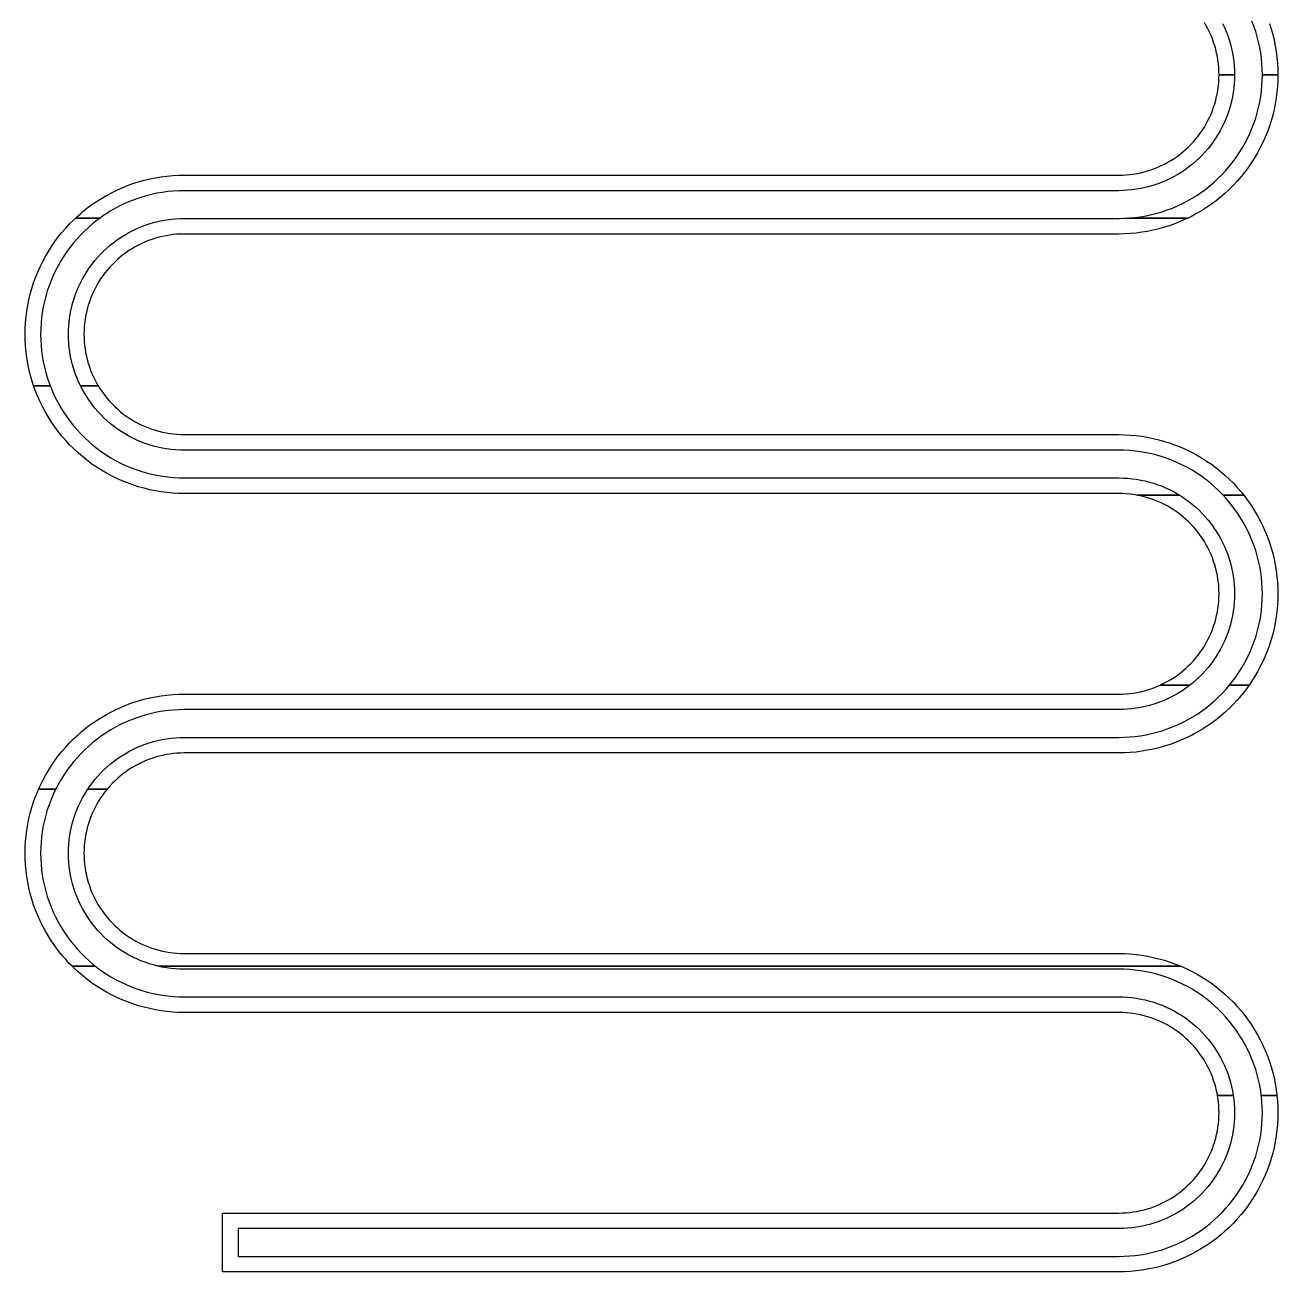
# Model space of a CAD drawing. Extents: x -4550 to 4550, y -4550 to 4550.
# Drawn here: x -591.4 to -108.7, y -950 to -469.5 of the extents above; entities that cross this region are included whole.
import ezdxf

# ---------------------------------------------------------------- set-up
doc = ezdxf.new("R2010")
doc.units = 0
doc.layers.add('L1D0', color=3, linetype='CONTINUOUS')

msp = doc.modelspace()

# ---------------------------------------------------------------- linework, layer by layer
at = {"layer": 'L1D0'}
for points in [[(-111.936, -468.891), (-111.251, -471.025), (-110.645, -473.183), (-110.118, -475.361), (-109.671, -477.557), (-109.304, -479.767), (-109.018, -481.99), (-108.814, -484.222), (-108.691, -486.459), (-108.65, -488.7), (-114.65, -488.7), (-114.691, -486.58), (-114.812, -484.463), (-115.015, -482.352), (-115.299, -480.251), (-115.662, -478.162), (-116.106, -476.088), (-116.629, -474.033), (-117.23, -472), (-117.908, -469.991), (-118.663, -468.009)], [(-129.986, -468.888), (-129.257, -470.435), (-128.587, -472.009), (-127.978, -473.608), (-127.431, -475.228), (-126.946, -476.869), (-126.524, -478.526), (-126.167, -480.199), (-125.873, -481.884), (-125.645, -483.579), (-125.481, -485.282), (-125.383, -486.99), (-125.35, -488.7), (-131.35, -488.7), (-131.376, -487.288), (-131.453, -485.879), (-131.582, -484.473), (-131.762, -483.073), (-131.993, -481.68), (-132.275, -480.296), (-132.607, -478.924), (-132.989, -477.565), (-133.42, -476.221), (-133.9, -474.893), (-134.429, -473.584), (-135.004, -472.295), (-135.627, -471.028), (-136.295, -469.784), (-137.009, -468.566)]]:
    msp.add_lwpolyline(points, dxfattribs=at)
for points in [[(-571.886, -543.888), (-570.94, -543.008), (-569.881, -542.093), (-569.244, -541.543), (-567.496, -540.142), (-565.697, -538.805), (-563.851, -537.534), (-561.96, -536.332), (-560.026, -535.2), (-558.052, -534.139), (-556.04, -533.151), (-553.994, -532.237), (-551.916, -531.398), (-549.809, -530.636), (-547.675, -529.951), (-545.517, -529.345), (-543.339, -528.818), (-541.143, -528.371), (-538.933, -528.004), (-536.71, -527.718), (-534.478, -527.514), (-532.241, -527.391), (-530, -527.35), (-170, -527.35), (-168.588, -527.324), (-167.179, -527.247), (-165.773, -527.118), (-164.373, -526.938), (-162.98, -526.707), (-161.596, -526.425), (-160.224, -526.093), (-158.865, -525.711), (-157.521, -525.28), (-156.193, -524.8), (-154.884, -524.271), (-153.595, -523.696), (-152.328, -523.073), (-151.084, -522.405), (-149.866, -521.691), (-148.674, -520.934), (-147.511, -520.134), (-146.378, -519.291), (-145.277, -518.408), (-144.208, -517.485), (-143.174, -516.524), (-142.176, -515.526), (-141.215, -514.492), (-140.292, -513.423), (-139.409, -512.322), (-138.566, -511.189), (-137.766, -510.026), (-137.009, -508.834), (-136.295, -507.616), (-135.627, -506.372), (-135.004, -505.105), (-134.429, -503.816), (-133.9, -502.507), (-133.42, -501.179), (-132.989, -499.835), (-132.607, -498.476), (-132.275, -497.104), (-131.993, -495.72), (-131.762, -494.327), (-131.582, -492.927), (-131.453, -491.521), (-131.376, -490.112), (-131.35, -488.7), (-125.35, -488.7), (-125.383, -490.41), (-125.481, -492.118), (-125.645, -493.821), (-125.873, -495.516), (-126.167, -497.201), (-126.524, -498.874), (-126.946, -500.531), (-127.431, -502.172), (-127.978, -503.792), (-128.587, -505.391), (-129.257, -506.965), (-129.986, -508.512), (-130.774, -510.03), (-131.62, -511.517), (-132.522, -512.97), (-133.42, -514.301), (-133.479, -514.388), (-134.49, -515.768), (-135.553, -517.108), (-136.666, -518.407), (-137.829, -519.662), (-139.038, -520.871), (-140.293, -522.034), (-141.592, -523.147), (-142.932, -524.21), (-144.312, -525.221), (-145.73, -526.178), (-147.183, -527.08), (-148.67, -527.926), (-148.674, -527.928), (-150.188, -528.714), (-151.735, -529.443), (-153.309, -530.113), (-154.908, -530.722), (-156.528, -531.269), (-158.169, -531.754), (-159.826, -532.176), (-161.499, -532.533), (-163.184, -532.827), (-164.879, -533.055), (-166.582, -533.219), (-168.29, -533.317), (-170, -533.35), (-530, -533.35), (-532.12, -533.391), (-534.237, -533.512), (-536.348, -533.715), (-538.449, -533.999), (-540.538, -534.362), (-542.612, -534.806), (-544.667, -535.329), (-546.7, -535.93), (-548.709, -536.608), (-550.691, -537.363), (-552.642, -538.193), (-554.56, -539.097), (-556.442, -540.074), (-558.285, -541.123), (-560.086, -542.241), (-561.844, -543.428), (-562.472, -543.888)], [(-165.763, -543.888), (-163.652, -543.685), (-161.551, -543.401), (-159.462, -543.038), (-157.388, -542.594), (-155.333, -542.071), (-153.3, -541.47), (-151.291, -540.792), (-149.309, -540.037), (-147.358, -539.207), (-145.44, -538.303), (-143.558, -537.326), (-141.715, -536.277), (-139.914, -535.159), (-138.156, -533.972), (-136.445, -532.719), (-134.784, -531.402), (-133.174, -530.022), (-131.619, -528.581), (-130.119, -527.081), (-128.678, -525.526), (-127.298, -523.916), (-125.981, -522.255), (-124.728, -520.544), (-123.541, -518.786), (-122.423, -516.985), (-121.374, -515.142), (-120.397, -513.26), (-119.493, -511.342), (-118.663, -509.391), (-117.908, -507.409), (-117.23, -505.4), (-116.629, -503.367), (-116.106, -501.312), (-115.662, -499.238), (-115.299, -497.149), (-115.015, -495.048), (-114.812, -492.937), (-114.691, -490.82), (-114.65, -488.7), (-108.65, -488.7), (-108.691, -490.941), (-108.814, -493.178), (-109.018, -495.41), (-109.304, -497.633), (-109.671, -499.843), (-110.118, -502.039), (-110.645, -504.217), (-111.251, -506.375), (-111.936, -508.509), (-112.698, -510.616), (-113.537, -512.694), (-114.451, -514.74), (-115.439, -516.752), (-116.5, -518.726), (-117.632, -520.66), (-118.834, -522.551), (-120.105, -524.397), (-121.442, -526.196), (-122.843, -527.944), (-124.308, -529.64), (-125.834, -531.281), (-127.419, -532.866), (-129.06, -534.392), (-130.756, -535.857), (-132.504, -537.258), (-134.303, -538.595), (-136.149, -539.866), (-138.04, -541.068), (-139.974, -542.2), (-141.948, -543.261), (-143.225, -543.888)], [(-588.063, -608.512), (-588.064, -608.509), (-588.749, -606.375), (-589.355, -604.217), (-589.882, -602.039), (-590.329, -599.843), (-590.696, -597.633), (-590.982, -595.41), (-591.186, -593.178), (-591.309, -590.941), (-591.35, -588.7), (-591.309, -586.459), (-591.186, -584.222), (-590.982, -581.99), (-590.696, -579.767), (-590.329, -577.557), (-589.882, -575.361), (-589.355, -573.183), (-588.749, -571.025), (-588.064, -568.891), (-587.302, -566.784), (-586.463, -564.706), (-585.549, -562.66), (-584.561, -560.648), (-583.5, -558.674), (-582.368, -556.74), (-581.166, -554.849), (-579.895, -553.003), (-578.558, -551.204), (-577.157, -549.456), (-575.692, -547.76), (-574.166, -546.119), (-572.581, -544.534), (-571.886, -543.888), (-562.472, -543.888), (-563.555, -544.681), (-565.216, -545.998), (-566.826, -547.378), (-568.381, -548.819), (-569.881, -550.319), (-571.322, -551.874), (-572.702, -553.484), (-574.019, -555.145), (-575.272, -556.856), (-576.459, -558.614), (-577.577, -560.415), (-578.626, -562.258), (-579.603, -564.14), (-580.507, -566.058), (-581.337, -568.009), (-582.092, -569.991), (-582.77, -572), (-583.371, -574.033), (-583.894, -576.088), (-584.338, -578.162), (-584.701, -580.251), (-584.985, -582.352), (-585.188, -584.463), (-585.309, -586.58), (-585.35, -588.7), (-585.309, -590.82), (-585.188, -592.937), (-584.985, -595.048), (-584.701, -597.149), (-584.338, -599.238), (-583.894, -601.312), (-583.371, -603.367), (-582.77, -605.4), (-582.092, -607.409), (-581.672, -608.512)], [(-570.014, -608.512), (-570.534, -607.409), (-570.743, -606.965), (-571.413, -605.391), (-572.022, -603.792), (-572.569, -602.172), (-573.054, -600.531), (-573.476, -598.874), (-573.833, -597.201), (-574.127, -595.516), (-574.355, -593.821), (-574.519, -592.118), (-574.617, -590.41), (-574.65, -588.7), (-574.617, -586.99), (-574.519, -585.282), (-574.355, -583.579), (-574.127, -581.884), (-573.833, -580.199), (-573.476, -578.526), (-573.054, -576.869), (-572.569, -575.228), (-572.022, -573.608), (-571.413, -572.009), (-570.743, -570.435), (-570.014, -568.888), (-569.226, -567.37), (-568.38, -565.883), (-567.478, -564.43), (-566.521, -563.012), (-565.51, -561.632), (-564.447, -560.292), (-563.334, -558.993), (-562.171, -557.738), (-560.962, -556.529), (-559.707, -555.366), (-558.408, -554.253), (-557.068, -553.19), (-555.688, -552.179), (-554.27, -551.222), (-552.817, -550.32), (-551.33, -549.474), (-549.812, -548.686), (-548.265, -547.957), (-546.691, -547.287), (-545.092, -546.678), (-543.472, -546.131), (-541.831, -545.646), (-540.174, -545.224), (-538.501, -544.867), (-536.816, -544.573), (-535.121, -544.345), (-533.418, -544.181), (-531.71, -544.083), (-530, -544.05), (-170, -544.05), (-167.88, -544.009), (-165.763, -543.888), (-143.225, -543.888), (-143.96, -544.249), (-146.006, -545.163), (-148.084, -546.002), (-150.191, -546.764), (-152.325, -547.449), (-154.483, -548.055), (-156.661, -548.582), (-158.857, -549.029), (-161.067, -549.396), (-163.29, -549.682), (-165.522, -549.886), (-167.759, -550.009), (-170, -550.05), (-530, -550.05), (-531.412, -550.076), (-532.821, -550.153), (-534.227, -550.282), (-535.627, -550.462), (-537.02, -550.693), (-538.404, -550.975), (-539.776, -551.307), (-541.135, -551.689), (-542.479, -552.12), (-543.807, -552.6), (-545.116, -553.129), (-546.405, -553.704), (-547.672, -554.327), (-548.916, -554.995), (-550.134, -555.709), (-551.326, -556.466), (-552.489, -557.266), (-553.622, -558.109), (-554.723, -558.992), (-555.792, -559.915), (-556.826, -560.876), (-557.824, -561.874), (-558.785, -562.908), (-559.708, -563.977), (-560.591, -565.078), (-561.434, -566.211), (-562.234, -567.374), (-562.991, -568.566), (-563.705, -569.784), (-564.373, -571.028), (-564.996, -572.295), (-565.571, -573.584), (-566.1, -574.893), (-566.58, -576.221), (-567.011, -577.565), (-567.393, -578.924), (-567.725, -580.296), (-568.007, -581.68), (-568.238, -583.073), (-568.418, -584.473), (-568.547, -585.879), (-568.624, -587.288), (-568.65, -588.7), (-568.624, -590.112), (-568.547, -591.521), (-568.418, -592.927), (-568.238, -594.327), (-568.007, -595.72), (-567.725, -597.104), (-567.393, -598.476), (-567.011, -599.835), (-566.58, -601.179), (-566.1, -602.507), (-565.571, -603.816), (-564.996, -605.105), (-564.373, -606.372), (-563.705, -607.616), (-563.18, -608.512)], [(-162.98, -650.693), (-164.373, -650.462), (-165.773, -650.282), (-167.179, -650.153), (-168.588, -650.076), (-170, -650.05), (-530, -650.05), (-532.241, -650.009), (-534.478, -649.886), (-536.71, -649.682), (-538.933, -649.396), (-541.143, -649.029), (-543.339, -648.582), (-545.517, -648.055), (-547.675, -647.449), (-549.809, -646.764), (-551.916, -646.002), (-553.994, -645.163), (-556.04, -644.249), (-558.052, -643.261), (-560.026, -642.2), (-561.96, -641.068), (-563.851, -639.866), (-565.697, -638.595), (-567.496, -637.258), (-569.244, -635.857), (-569.881, -635.307), (-570.94, -634.392), (-572.581, -632.866), (-574.166, -631.281), (-575.692, -629.64), (-577.157, -627.944), (-578.558, -626.196), (-579.895, -624.397), (-581.166, -622.551), (-582.368, -620.66), (-583.5, -618.726), (-584.561, -616.752), (-585.549, -614.74), (-586.463, -612.694), (-587.302, -610.616), (-588.063, -608.512), (-581.672, -608.512), (-581.337, -609.391), (-580.507, -611.342), (-579.603, -613.26), (-578.626, -615.142), (-577.577, -616.985), (-576.459, -618.786), (-575.272, -620.544), (-574.019, -622.255), (-572.702, -623.916), (-571.322, -625.526), (-569.881, -627.081), (-568.381, -628.581), (-566.826, -630.022), (-565.216, -631.402), (-563.555, -632.719), (-561.844, -633.972), (-560.086, -635.159), (-558.285, -636.277), (-556.442, -637.326), (-554.56, -638.303), (-552.642, -639.207), (-550.691, -640.037), (-548.709, -640.792), (-546.7, -641.47), (-544.667, -642.071), (-542.612, -642.594), (-540.538, -643.038), (-538.449, -643.401), (-536.348, -643.685), (-534.237, -643.888), (-532.12, -644.009), (-530, -644.05), (-170, -644.05), (-168.29, -644.083), (-166.582, -644.181), (-164.879, -644.345), (-163.184, -644.573), (-161.499, -644.867), (-159.826, -645.224), (-158.169, -645.646), (-156.528, -646.131), (-154.908, -646.678), (-153.309, -647.287), (-151.735, -647.957), (-150.188, -648.686), (-148.674, -649.472), (-148.67, -649.474), (-147.183, -650.32), (-146.582, -650.693)], [(-129.772, -650.693), (-130.119, -650.319), (-131.619, -648.819), (-133.174, -647.378), (-134.784, -645.998), (-136.445, -644.681), (-138.156, -643.428), (-139.914, -642.241), (-141.715, -641.123), (-143.558, -640.074), (-145.44, -639.097), (-147.358, -638.193), (-149.309, -637.363), (-151.291, -636.608), (-153.3, -635.93), (-155.333, -635.329), (-157.388, -634.806), (-159.462, -634.362), (-161.551, -633.999), (-163.652, -633.715), (-165.763, -633.512), (-167.88, -633.391), (-170, -633.35), (-530, -633.35), (-531.71, -633.317), (-533.418, -633.219), (-535.121, -633.055), (-536.816, -632.827), (-538.501, -632.533), (-540.174, -632.176), (-541.831, -631.754), (-543.472, -631.269), (-545.092, -630.722), (-546.691, -630.113), (-548.265, -629.443), (-549.812, -628.714), (-551.33, -627.926), (-552.817, -627.08), (-554.27, -626.178), (-555.688, -625.221), (-557.068, -624.21), (-558.408, -623.147), (-559.707, -622.034), (-560.962, -620.871), (-562.171, -619.662), (-563.334, -618.407), (-564.447, -617.108), (-565.51, -615.768), (-566.521, -614.388), (-567.478, -612.97), (-568.38, -611.517), (-569.226, -610.03), (-570.014, -608.512), (-563.18, -608.512), (-562.991, -608.834), (-562.234, -610.026), (-561.434, -611.189), (-560.591, -612.322), (-559.708, -613.423), (-558.785, -614.492), (-557.824, -615.526), (-556.826, -616.524), (-555.792, -617.485), (-554.723, -618.408), (-553.622, -619.291), (-552.489, -620.134), (-551.326, -620.934), (-550.134, -621.691), (-548.916, -622.405), (-547.672, -623.073), (-546.405, -623.696), (-545.116, -624.271), (-543.807, -624.8), (-542.479, -625.28), (-541.135, -625.711), (-539.776, -626.093), (-538.404, -626.425), (-537.02, -626.707), (-535.627, -626.938), (-534.227, -627.118), (-532.821, -627.247), (-531.412, -627.324), (-530, -627.35), (-170, -627.35), (-167.759, -627.391), (-165.522, -627.514), (-163.29, -627.718), (-161.067, -628.004), (-158.857, -628.371), (-156.661, -628.818), (-154.483, -629.345), (-152.325, -629.951), (-150.191, -630.636), (-148.084, -631.398), (-146.006, -632.237), (-143.96, -633.151), (-141.948, -634.139), (-139.974, -635.2), (-138.04, -636.332), (-136.149, -637.534), (-134.303, -638.805), (-132.504, -640.142), (-130.756, -641.543), (-129.06, -643.008), (-127.419, -644.534), (-125.834, -646.119), (-124.308, -647.76), (-122.843, -649.456), (-121.852, -650.693)], [(-154.088, -723.916), (-153.595, -723.696), (-152.328, -723.073), (-151.084, -722.405), (-149.866, -721.691), (-148.674, -720.934), (-147.511, -720.134), (-146.378, -719.291), (-145.277, -718.408), (-144.208, -717.485), (-143.174, -716.524), (-142.176, -715.526), (-141.215, -714.492), (-140.292, -713.423), (-139.409, -712.322), (-138.566, -711.189), (-137.766, -710.026), (-137.009, -708.834), (-136.295, -707.616), (-135.627, -706.372), (-135.004, -705.105), (-134.429, -703.816), (-133.9, -702.507), (-133.42, -701.179), (-132.989, -699.835), (-132.607, -698.476), (-132.275, -697.104), (-131.993, -695.72), (-131.762, -694.327), (-131.582, -692.927), (-131.453, -691.521), (-131.376, -690.112), (-131.35, -688.7), (-131.376, -687.288), (-131.453, -685.879), (-131.582, -684.473), (-131.762, -683.073), (-131.993, -681.68), (-132.275, -680.296), (-132.607, -678.924), (-132.989, -677.565), (-133.42, -676.221), (-133.9, -674.893), (-134.429, -673.584), (-135.004, -672.295), (-135.627, -671.028), (-136.295, -669.784), (-137.009, -668.566), (-137.766, -667.374), (-138.566, -666.211), (-139.409, -665.078), (-140.292, -663.977), (-141.215, -662.908), (-142.176, -661.874), (-143.174, -660.876), (-144.208, -659.915), (-145.277, -658.992), (-146.378, -658.109), (-147.511, -657.266), (-148.674, -656.466), (-149.866, -655.709), (-151.084, -654.995), (-152.328, -654.327), (-153.595, -653.704), (-154.884, -653.129), (-156.193, -652.6), (-157.521, -652.12), (-158.865, -651.689), (-160.224, -651.307), (-161.596, -650.975), (-162.98, -650.693), (-146.582, -650.693), (-145.73, -651.222), (-144.312, -652.179), (-142.932, -653.19), (-141.592, -654.253), (-140.293, -655.366), (-139.038, -656.529), (-137.829, -657.738), (-136.666, -658.993), (-135.553, -660.292), (-134.49, -661.632), (-133.479, -663.012), (-133.42, -663.099), (-132.522, -664.43), (-131.62, -665.883), (-130.774, -667.37), (-129.986, -668.888), (-129.257, -670.435), (-128.587, -672.009), (-127.978, -673.608), (-127.431, -675.228), (-126.946, -676.869), (-126.524, -678.526), (-126.167, -680.199), (-125.873, -681.884), (-125.645, -683.579), (-125.481, -685.282), (-125.383, -686.99), (-125.35, -688.7), (-125.383, -690.41), (-125.481, -692.118), (-125.645, -693.821), (-125.873, -695.516), (-126.167, -697.201), (-126.524, -698.874), (-126.946, -700.531), (-127.431, -702.172), (-127.978, -703.792), (-128.587, -705.391), (-129.257, -706.965), (-129.986, -708.512), (-130.774, -710.03), (-131.62, -711.517), (-132.522, -712.97), (-133.42, -714.301), (-133.479, -714.388), (-134.49, -715.768), (-135.553, -717.108), (-136.666, -718.407), (-137.829, -719.662), (-139.038, -720.871), (-140.293, -722.034), (-141.592, -723.147), (-142.561, -723.916)], [(-127.298, -723.916), (-125.981, -722.255), (-124.728, -720.544), (-123.541, -718.786), (-122.423, -716.985), (-121.374, -715.142), (-120.397, -713.26), (-119.493, -711.342), (-118.663, -709.391), (-117.908, -707.409), (-117.23, -705.4), (-116.629, -703.367), (-116.106, -701.312), (-115.662, -699.238), (-115.299, -697.149), (-115.015, -695.048), (-114.812, -692.937), (-114.691, -690.82), (-114.65, -688.7), (-114.691, -686.58), (-114.812, -684.463), (-115.015, -682.352), (-115.299, -680.251), (-115.662, -678.162), (-116.106, -676.088), (-116.629, -674.033), (-117.23, -672), (-117.908, -669.991), (-118.663, -668.009), (-119.493, -666.058), (-120.397, -664.14), (-121.374, -662.258), (-122.423, -660.415), (-123.541, -658.614), (-124.728, -656.856), (-125.981, -655.145), (-127.298, -653.484), (-128.678, -651.874), (-129.772, -650.693), (-121.852, -650.693), (-121.442, -651.204), (-120.105, -653.003), (-118.834, -654.849), (-117.632, -656.74), (-116.5, -658.674), (-115.439, -660.648), (-114.451, -662.66), (-113.537, -664.706), (-112.698, -666.784), (-111.936, -668.891), (-111.251, -671.025), (-110.645, -673.183), (-110.118, -675.361), (-109.671, -677.557), (-109.304, -679.767), (-109.018, -681.99), (-108.814, -684.222), (-108.691, -686.459), (-108.65, -688.7), (-108.691, -690.941), (-108.814, -693.178), (-109.018, -695.41), (-109.304, -697.633), (-109.671, -699.843), (-110.118, -702.039), (-110.645, -704.217), (-111.251, -706.375), (-111.936, -708.509), (-112.698, -710.616), (-113.537, -712.694), (-114.451, -714.74), (-115.439, -716.752), (-116.5, -718.726), (-117.632, -720.66), (-118.834, -722.551), (-119.774, -723.916)], [(-586.137, -763.977), (-585.549, -762.66), (-584.561, -760.648), (-583.5, -758.674), (-582.368, -756.74), (-581.166, -754.849), (-579.895, -753.003), (-578.558, -751.204), (-577.157, -749.456), (-575.692, -747.76), (-574.166, -746.119), (-572.581, -744.534), (-570.94, -743.008), (-569.881, -742.093), (-569.244, -741.543), (-567.496, -740.142), (-565.697, -738.805), (-563.851, -737.534), (-561.96, -736.332), (-560.026, -735.2), (-558.052, -734.139), (-556.04, -733.151), (-553.994, -732.237), (-551.916, -731.398), (-549.809, -730.636), (-547.675, -729.951), (-545.517, -729.345), (-543.339, -728.818), (-541.143, -728.371), (-538.933, -728.004), (-536.71, -727.718), (-534.478, -727.514), (-532.241, -727.391), (-530, -727.35), (-170, -727.35), (-168.588, -727.324), (-167.179, -727.247), (-165.773, -727.118), (-164.373, -726.938), (-162.98, -726.707), (-161.596, -726.425), (-160.224, -726.093), (-158.865, -725.711), (-157.521, -725.28), (-156.193, -724.8), (-154.884, -724.271), (-154.088, -723.916), (-142.561, -723.916), (-142.932, -724.21), (-144.312, -725.221), (-145.73, -726.178), (-147.183, -727.08), (-148.67, -727.926), (-148.674, -727.928), (-150.188, -728.714), (-151.735, -729.443), (-153.309, -730.113), (-154.908, -730.722), (-156.528, -731.269), (-158.169, -731.754), (-159.826, -732.176), (-161.499, -732.533), (-163.184, -732.827), (-164.879, -733.055), (-166.582, -733.219), (-168.29, -733.317), (-170, -733.35), (-530, -733.35), (-532.12, -733.391), (-534.237, -733.512), (-536.348, -733.715), (-538.449, -733.999), (-540.538, -734.362), (-542.612, -734.806), (-544.667, -735.329), (-546.7, -735.93), (-548.709, -736.608), (-550.691, -737.363), (-552.642, -738.193), (-554.56, -739.097), (-556.442, -740.074), (-558.285, -741.123), (-560.086, -742.241), (-561.844, -743.428), (-563.555, -744.681), (-565.216, -745.998), (-566.826, -747.378), (-568.381, -748.819), (-569.881, -750.319), (-571.322, -751.874), (-572.702, -753.484), (-574.019, -755.145), (-575.272, -756.856), (-576.459, -758.614), (-577.577, -760.415), (-578.626, -762.258), (-579.518, -763.977)], [(-567.172, -763.977), (-566.521, -763.012), (-565.51, -761.632), (-564.447, -760.292), (-563.334, -758.993), (-562.171, -757.738), (-560.962, -756.529), (-559.707, -755.366), (-558.408, -754.253), (-557.068, -753.19), (-555.688, -752.179), (-554.27, -751.222), (-552.817, -750.32), (-551.33, -749.474), (-549.812, -748.686), (-548.265, -747.957), (-546.691, -747.287), (-545.092, -746.678), (-543.472, -746.131), (-541.831, -745.646), (-540.174, -745.224), (-538.501, -744.867), (-536.816, -744.573), (-535.121, -744.345), (-533.418, -744.181), (-531.71, -744.083), (-530, -744.05), (-170, -744.05), (-167.88, -744.009), (-165.763, -743.888), (-163.652, -743.685), (-161.551, -743.401), (-159.462, -743.038), (-157.388, -742.594), (-155.333, -742.071), (-153.3, -741.47), (-151.291, -740.792), (-149.309, -740.037), (-147.358, -739.207), (-145.44, -738.303), (-143.558, -737.326), (-141.715, -736.277), (-139.914, -735.159), (-138.156, -733.972), (-136.445, -732.719), (-134.784, -731.402), (-133.174, -730.022), (-131.619, -728.581), (-130.119, -727.081), (-128.678, -725.526), (-127.298, -723.916), (-119.774, -723.916), (-120.105, -724.397), (-121.442, -726.196), (-122.843, -727.944), (-124.308, -729.64), (-125.834, -731.281), (-127.419, -732.866), (-129.06, -734.392), (-130.756, -735.857), (-132.504, -737.258), (-134.303, -738.595), (-136.149, -739.866), (-138.04, -741.068), (-139.974, -742.2), (-141.948, -743.261), (-143.96, -744.249), (-146.006, -745.163), (-148.084, -746.002), (-150.191, -746.764), (-152.325, -747.449), (-154.483, -748.055), (-156.661, -748.582), (-158.857, -749.029), (-161.067, -749.396), (-163.29, -749.682), (-165.522, -749.886), (-167.759, -750.009), (-170, -750.05), (-530, -750.05), (-531.412, -750.076), (-532.821, -750.153), (-534.227, -750.282), (-535.627, -750.462), (-537.02, -750.693), (-538.404, -750.975), (-539.776, -751.307), (-541.135, -751.689), (-542.479, -752.12), (-543.807, -752.6), (-545.116, -753.129), (-546.405, -753.704), (-547.672, -754.327), (-548.916, -754.995), (-550.134, -755.709), (-551.326, -756.466), (-552.489, -757.266), (-553.622, -758.109), (-554.723, -758.992), (-555.792, -759.915), (-556.826, -760.876), (-557.824, -761.874), (-558.785, -762.908), (-559.708, -763.977)], [(-573.21, -832.237), (-574.166, -831.281), (-575.692, -829.64), (-577.157, -827.944), (-578.558, -826.196), (-579.895, -824.397), (-581.166, -822.551), (-582.368, -820.66), (-583.5, -818.726), (-584.561, -816.752), (-585.549, -814.74), (-586.463, -812.694), (-587.302, -810.616), (-588.064, -808.509), (-588.749, -806.375), (-589.355, -804.217), (-589.882, -802.039), (-590.329, -799.843), (-590.696, -797.633), (-590.982, -795.41), (-591.186, -793.178), (-591.309, -790.941), (-591.35, -788.7), (-591.309, -786.459), (-591.186, -784.222), (-590.982, -781.99), (-590.696, -779.767), (-590.329, -777.557), (-589.882, -775.361), (-589.355, -773.183), (-588.749, -771.025), (-588.064, -768.891), (-587.302, -766.784), (-586.463, -764.706), (-586.137, -763.977), (-579.518, -763.977), (-579.603, -764.14), (-580.507, -766.058), (-581.337, -768.009), (-582.092, -769.991), (-582.77, -772), (-583.371, -774.033), (-583.894, -776.088), (-584.338, -778.162), (-584.701, -780.251), (-584.985, -782.352), (-585.188, -784.463), (-585.309, -786.58), (-585.35, -788.7), (-585.309, -790.82), (-585.188, -792.937), (-584.985, -795.048), (-584.701, -797.149), (-584.338, -799.238), (-583.894, -801.312), (-583.371, -803.367), (-582.77, -805.4), (-582.092, -807.409), (-581.337, -809.391), (-580.507, -811.342), (-579.603, -813.26), (-578.626, -815.142), (-577.577, -816.985), (-576.459, -818.786), (-575.272, -820.544), (-574.019, -822.255), (-572.702, -823.916), (-571.322, -825.526), (-569.881, -827.081), (-568.381, -828.581), (-566.826, -830.022), (-565.216, -831.402), (-564.163, -832.237)], [(-539.888, -832.237), (-540.174, -832.176), (-541.831, -831.754), (-543.472, -831.269), (-545.092, -830.722), (-546.691, -830.113), (-548.265, -829.443), (-549.812, -828.714), (-551.33, -827.926), (-552.817, -827.08), (-554.27, -826.178), (-555.688, -825.221), (-557.068, -824.21), (-558.408, -823.147), (-559.707, -822.034), (-560.962, -820.871), (-562.171, -819.662), (-563.334, -818.407), (-564.447, -817.108), (-565.51, -815.768), (-566.521, -814.388), (-567.478, -812.97), (-568.38, -811.517), (-569.226, -810.03), (-570.014, -808.512), (-570.743, -806.965), (-571.413, -805.391), (-572.022, -803.792), (-572.569, -802.172), (-573.054, -800.531), (-573.476, -798.874), (-573.833, -797.201), (-574.127, -795.516), (-574.355, -793.821), (-574.519, -792.118), (-574.617, -790.41), (-574.65, -788.7), (-574.617, -786.99), (-574.519, -785.282), (-574.355, -783.579), (-574.127, -781.884), (-573.833, -780.199), (-573.476, -778.526), (-573.054, -776.869), (-572.569, -775.228), (-572.022, -773.608), (-571.413, -772.009), (-570.743, -770.435), (-570.014, -768.888), (-569.226, -767.37), (-568.38, -765.883), (-567.478, -764.43), (-567.172, -763.977), (-559.708, -763.977), (-560.591, -765.078), (-561.434, -766.211), (-562.234, -767.374), (-562.991, -768.566), (-563.705, -769.784), (-564.373, -771.028), (-564.996, -772.295), (-565.571, -773.584), (-566.1, -774.893), (-566.58, -776.221), (-567.011, -777.565), (-567.393, -778.924), (-567.725, -780.296), (-568.007, -781.68), (-568.238, -783.073), (-568.418, -784.473), (-568.547, -785.879), (-568.624, -787.288), (-568.65, -788.7), (-568.624, -790.112), (-568.547, -791.521), (-568.418, -792.927), (-568.238, -794.327), (-568.007, -795.72), (-567.725, -797.104), (-567.393, -798.476), (-567.011, -799.835), (-566.58, -801.179), (-566.1, -802.507), (-565.571, -803.816), (-564.996, -805.105), (-564.373, -806.372), (-563.705, -807.616), (-562.991, -808.834), (-562.234, -810.026), (-561.434, -811.189), (-560.591, -812.322), (-559.708, -813.423), (-558.785, -814.492), (-557.824, -815.526), (-556.826, -816.524), (-555.792, -817.485), (-554.723, -818.408), (-553.622, -819.291), (-552.489, -820.134), (-551.326, -820.934), (-550.134, -821.691), (-548.916, -822.405), (-547.672, -823.073), (-546.405, -823.696), (-545.116, -824.271), (-543.807, -824.8), (-542.479, -825.28), (-541.135, -825.711), (-539.776, -826.093), (-538.404, -826.425), (-537.02, -826.707), (-535.627, -826.938), (-534.227, -827.118), (-532.821, -827.247), (-531.412, -827.324), (-530, -827.35), (-170, -827.35), (-167.759, -827.391), (-165.522, -827.514), (-163.29, -827.718), (-161.067, -828.004), (-158.857, -828.371), (-156.661, -828.818), (-154.483, -829.345), (-152.325, -829.951), (-150.191, -830.636), (-148.084, -831.398), (-146.006, -832.237)], [(-131.942, -881.99), (-131.993, -881.68), (-132.275, -880.296), (-132.607, -878.924), (-132.989, -877.565), (-133.42, -876.221), (-133.9, -874.893), (-134.429, -873.584), (-135.004, -872.295), (-135.627, -871.028), (-136.295, -869.784), (-137.009, -868.566), (-137.766, -867.374), (-138.566, -866.211), (-139.409, -865.078), (-140.292, -863.977), (-141.215, -862.908), (-142.176, -861.874), (-143.174, -860.876), (-144.208, -859.915), (-145.277, -858.992), (-146.378, -858.109), (-147.511, -857.266), (-148.674, -856.466), (-149.866, -855.709), (-151.084, -854.995), (-152.328, -854.327), (-153.595, -853.704), (-154.884, -853.129), (-156.193, -852.6), (-157.521, -852.12), (-158.865, -851.689), (-160.224, -851.307), (-161.596, -850.975), (-162.98, -850.693), (-164.373, -850.462), (-165.773, -850.282), (-167.179, -850.153), (-168.588, -850.076), (-170, -850.05), (-530, -850.05), (-532.241, -850.009), (-534.478, -849.886), (-536.71, -849.682), (-538.933, -849.396), (-541.143, -849.029), (-543.339, -848.582), (-545.517, -848.055), (-547.675, -847.449), (-549.809, -846.764), (-551.916, -846.002), (-553.994, -845.163), (-556.04, -844.249), (-558.052, -843.261), (-560.026, -842.2), (-561.96, -841.068), (-563.851, -839.866), (-565.697, -838.595), (-567.496, -837.258), (-569.244, -835.857), (-569.881, -835.307), (-570.94, -834.392), (-572.581, -832.866), (-573.21, -832.237), (-564.163, -832.237), (-563.555, -832.719), (-562.872, -833.219), (-561.844, -833.972), (-560.086, -835.159), (-558.285, -836.277), (-556.442, -837.326), (-554.56, -838.303), (-552.642, -839.207), (-550.691, -840.037), (-548.709, -840.792), (-546.7, -841.47), (-544.667, -842.071), (-542.612, -842.594), (-540.538, -843.038), (-538.449, -843.401), (-536.348, -843.685), (-534.237, -843.888), (-532.12, -844.009), (-530, -844.05), (-170, -844.05), (-168.29, -844.083), (-166.582, -844.181), (-164.879, -844.345), (-163.184, -844.573), (-161.499, -844.867), (-159.826, -845.224), (-158.169, -845.646), (-156.528, -846.131), (-154.908, -846.678), (-153.309, -847.287), (-151.735, -847.957), (-150.188, -848.686), (-148.674, -849.472), (-148.67, -849.474), (-147.183, -850.32), (-145.73, -851.222), (-144.312, -852.179), (-142.932, -853.19), (-141.592, -854.253), (-140.293, -855.366), (-139.038, -856.529), (-137.829, -857.738), (-136.666, -858.993), (-135.553, -860.292), (-134.49, -861.632), (-133.479, -863.012), (-133.42, -863.099), (-132.522, -864.43), (-131.62, -865.883), (-130.774, -867.37), (-129.986, -868.888), (-129.257, -870.435), (-128.587, -872.009), (-127.978, -873.608), (-127.431, -875.228), (-126.946, -876.869), (-126.524, -878.526), (-126.167, -880.199), (-125.873, -881.884), (-125.859, -881.99)], [(-115.064, -881.99), (-115.299, -880.251), (-115.662, -878.162), (-116.106, -876.088), (-116.629, -874.033), (-117.23, -872), (-117.908, -869.991), (-118.663, -868.009), (-119.493, -866.058), (-120.397, -864.14), (-121.374, -862.258), (-122.423, -860.415), (-123.541, -858.614), (-124.728, -856.856), (-125.981, -855.145), (-127.298, -853.484), (-128.678, -851.874), (-130.119, -850.319), (-131.619, -848.819), (-133.174, -847.378), (-134.784, -845.998), (-136.445, -844.681), (-138.156, -843.428), (-139.914, -842.241), (-141.715, -841.123), (-143.558, -840.074), (-145.44, -839.097), (-147.358, -838.193), (-149.309, -837.363), (-151.291, -836.608), (-153.3, -835.93), (-155.333, -835.329), (-157.388, -834.806), (-159.462, -834.362), (-161.551, -833.999), (-163.652, -833.715), (-165.763, -833.512), (-167.88, -833.391), (-170, -833.35), (-530, -833.35), (-531.71, -833.317), (-533.418, -833.219), (-535.121, -833.055), (-536.816, -832.827), (-538.501, -832.533), (-539.888, -832.237), (-146.006, -832.237), (-143.96, -833.151), (-141.948, -834.139), (-139.974, -835.2), (-138.04, -836.332), (-136.149, -837.534), (-134.303, -838.805), (-132.504, -840.142), (-130.756, -841.543), (-129.06, -843.008), (-127.419, -844.534), (-125.834, -846.119), (-124.308, -847.76), (-122.843, -849.456), (-121.442, -851.204), (-120.105, -853.003), (-118.834, -854.849), (-117.632, -856.74), (-116.5, -858.674), (-115.439, -860.648), (-114.451, -862.66), (-113.537, -864.706), (-112.698, -866.784), (-111.936, -868.891), (-111.251, -871.025), (-110.645, -873.183), (-110.118, -875.361), (-109.671, -877.557), (-109.304, -879.767), (-109.018, -881.99)], [(-515.3, -950.05), (-515.3, -927.35), (-170, -927.35), (-168.588, -927.324), (-167.179, -927.247), (-165.773, -927.118), (-164.373, -926.938), (-162.98, -926.707), (-161.596, -926.425), (-160.224, -926.093), (-158.865, -925.711), (-157.521, -925.28), (-156.193, -924.8), (-154.884, -924.271), (-153.595, -923.696), (-152.328, -923.073), (-151.084, -922.405), (-149.866, -921.691), (-148.674, -920.934), (-147.511, -920.134), (-146.378, -919.291), (-145.277, -918.408), (-144.208, -917.485), (-143.174, -916.524), (-142.176, -915.526), (-141.215, -914.492), (-140.292, -913.423), (-139.409, -912.322), (-138.566, -911.189), (-137.766, -910.026), (-137.009, -908.834), (-136.295, -907.616), (-135.627, -906.372), (-135.004, -905.105), (-134.429, -903.816), (-133.9, -902.507), (-133.42, -901.179), (-132.989, -899.835), (-132.607, -898.476), (-132.275, -897.104), (-131.993, -895.72), (-131.762, -894.327), (-131.582, -892.927), (-131.453, -891.521), (-131.376, -890.112), (-131.35, -888.7), (-131.376, -887.288), (-131.453, -885.879), (-131.582, -884.473), (-131.762, -883.073), (-131.942, -881.99), (-125.859, -881.99), (-125.645, -883.579), (-125.481, -885.282), (-125.383, -886.99), (-125.35, -888.7), (-125.383, -890.41), (-125.481, -892.118), (-125.645, -893.821), (-125.873, -895.516), (-126.167, -897.201), (-126.524, -898.874), (-126.946, -900.531), (-127.431, -902.172), (-127.978, -903.792), (-128.587, -905.391), (-129.257, -906.965), (-129.986, -908.512), (-130.774, -910.03), (-131.62, -911.517), (-132.522, -912.97), (-133.42, -914.301), (-133.479, -914.388), (-134.49, -915.768), (-135.553, -917.108), (-136.666, -918.407), (-137.829, -919.662), (-139.038, -920.871), (-140.293, -922.034), (-141.592, -923.147), (-142.932, -924.21), (-144.312, -925.221), (-145.73, -926.178), (-147.183, -927.08), (-148.67, -927.926), (-148.674, -927.928), (-150.188, -928.714), (-151.735, -929.443), (-153.309, -930.113), (-154.908, -930.722), (-156.528, -931.269), (-158.169, -931.754), (-159.826, -932.176), (-161.499, -932.533), (-163.184, -932.827), (-164.879, -933.055), (-166.582, -933.219), (-168.29, -933.317), (-170, -933.35), (-509.3, -933.35), (-509.3, -944.05), (-170, -944.05), (-167.88, -944.009), (-165.763, -943.888), (-163.652, -943.685), (-161.551, -943.401), (-159.462, -943.038), (-157.388, -942.594), (-155.333, -942.071), (-153.3, -941.47), (-151.291, -940.792), (-149.309, -940.037), (-148.674, -939.767), (-147.358, -939.207), (-145.44, -938.303), (-143.558, -937.326), (-141.715, -936.277), (-139.914, -935.159), (-138.156, -933.972), (-136.445, -932.719), (-134.784, -931.402), (-133.42, -930.233), (-133.174, -930.022), (-131.619, -928.581), (-130.119, -927.081), (-128.678, -925.526), (-127.298, -923.916), (-125.981, -922.255), (-124.728, -920.544), (-123.541, -918.786), (-122.423, -916.985), (-121.374, -915.142), (-120.397, -913.26), (-119.493, -911.342), (-118.663, -909.391), (-117.908, -907.409), (-117.23, -905.4), (-116.629, -903.367), (-116.106, -901.312), (-115.662, -899.238), (-115.299, -897.149), (-115.015, -895.048), (-114.812, -892.937), (-114.691, -890.82), (-114.65, -888.7), (-114.691, -886.58), (-114.812, -884.463), (-115.015, -882.352), (-115.064, -881.99), (-109.018, -881.99), (-108.814, -884.222), (-108.691, -886.459), (-108.65, -888.7), (-108.691, -890.941), (-108.814, -893.178), (-109.018, -895.41), (-109.304, -897.633), (-109.671, -899.843), (-110.118, -902.039), (-110.645, -904.217), (-111.251, -906.375), (-111.936, -908.509), (-112.698, -910.616), (-113.537, -912.694), (-114.451, -914.74), (-115.439, -916.752), (-116.5, -918.726), (-117.632, -920.66), (-118.834, -922.551), (-120.105, -924.397), (-121.442, -926.196), (-122.843, -927.944), (-124.308, -929.64), (-125.834, -931.281), (-127.419, -932.866), (-129.06, -934.392), (-130.756, -935.857), (-132.504, -937.258), (-133.42, -937.939), (-134.303, -938.595), (-136.149, -939.866), (-138.04, -941.068), (-139.974, -942.2), (-141.948, -943.261), (-143.96, -944.249), (-146.006, -945.163), (-148.084, -946.002), (-148.674, -946.215), (-150.191, -946.764), (-152.325, -947.449), (-154.483, -948.055), (-156.661, -948.582), (-158.857, -949.029), (-161.067, -949.396), (-163.29, -949.682), (-165.522, -949.886), (-167.759, -950.009), (-170, -950.05)]]:
    msp.add_lwpolyline(points, close=True, dxfattribs=at)

doc.saveas('drawing.dxf')
